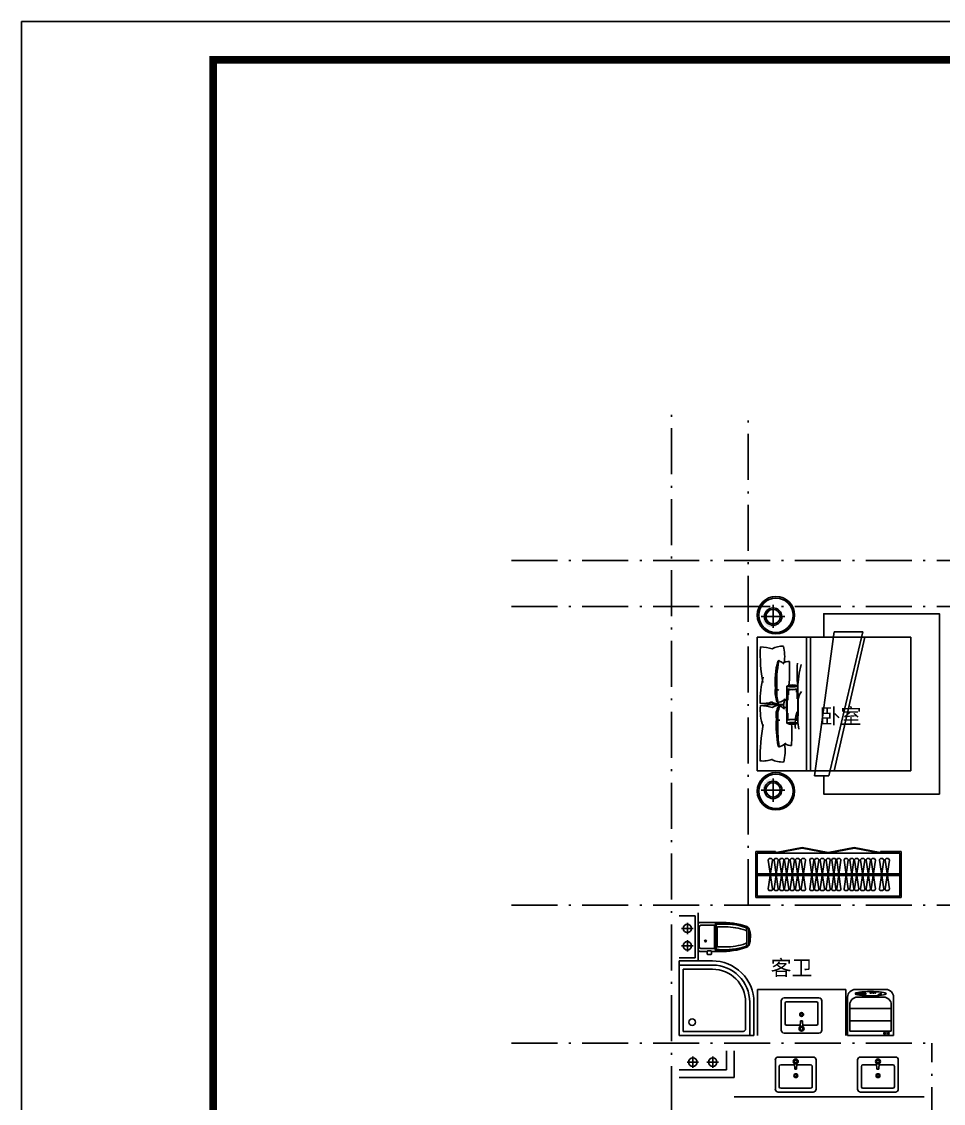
# Model space of a CAD drawing. Extents: x 3694 to 117786, y 20013 to 108631.
# Drawn here: x 11902 to 23928, y 35595 to 49713 of the extents above; entities that cross this region are included whole.
import ezdxf

# ---------------------------------------------------------------- set-up
doc = ezdxf.new("R2010")
doc.units = 0
doc.header["$LTSCALE"] = 1000
doc.header["$MEASUREMENT"] = 0
doc.linetypes.add('ACAD_ISO04W100', pattern=[30, 24, -3, 0, -3])
doc.linetypes.add('ACAD_ISO10W100', pattern=[18.5, 12, -3, 0.5, -3])
for name, color, linetype in [('DOTE', 1, 'ACAD_ISO04W100'), ('PUB_TEXT', 7, 'Continuous'), ('PUB_TITLE', 4, 'Continuous'), ('家具', 253, 'Continuous'), ('铺地', 251, 'Continuous')]:
    doc.layers.add(name, color=color, linetype=linetype)
doc.styles.get("Standard").update_dxf_attribs({"font": 'gbenor.shx', "bigfont": 'gbcbig.shx'})

# ---------------------------------------------------------------- blocks, each defined once
blk = doc.blocks.new('dfdsf')
at = {"layer": '家具'}
for p, q in [((-6119, -27345), (-6119, -27726)), ((-5626, -27307), (-6081, -27307)), ((-5588, -27726), (-5588, -27345)), ((-6081, -27765), (-5626, -27765))]:
    blk.add_line(p, q, dxfattribs=at)
at = {"layer": '家具', "color": 8}
for p, q in [((-5872, -27364), (-5886, -27364)), ((-5867, -27351), (-5876, -27341)), ((-5867, -27377), (-5876, -27387)), ((-5854, -27345), (-5854, -27332)), ((-5854, -27383), (-5854, -27396)), ((-5831, -27341), (-5840, -27350)), ((-5831, -27387), (-5840, -27377)), ((-5835, -27364), (-5821, -27364)), ((-6068, -27695), (-6068, -27428)), ((-6049, -27409), (-5869, -27409)), ((-5870, -27392), (-5866, -27466)), ((-5866, -27466), (-5841, -27466)), ((-5837, -27392), (-5841, -27466)), ((-5838, -27409), (-5658, -27409)), ((-5639, -27428), (-5639, -27695)), ((-5658, -27714), (-6049, -27714))]:
    blk.add_line(p, q, dxfattribs=at)
for centre, radius in [((-5854, -27364), 32.3), ((-5854, -27364), 18.8), ((-5855, -27549), 25.4), ((-5855, -27549), 16)]:
    blk.add_circle(centre, radius, dxfattribs=at)
at = {"layer": '家具'}
for centre, start, end in [((-6081, -27345), 90, 180), ((-5626, -27345), 0, 90), ((-6081, -27726), 180, 270), ((-5626, -27726), 270, 0)]:
    blk.add_arc(centre, 38.1, start, end, dxfattribs=at)
at = {"layer": '家具', "color": 8}
for centre, start, end in [((-6049, -27428), 90, 180), ((-5658, -27428), 0, 90), ((-6049, -27695), 180, 270), ((-5658, -27695), 270, 0)]:
    blk.add_arc(centre, 19.1, start, end, dxfattribs=at)
blk = doc.blocks.new('A$C06323CE0')
at = {"layer": '家具', "linetype": 'ByBlock'}
for p, q in [((-477, 112), (495, 112)), ((-477, -325), (-477, 112)), ((495, 112), (495, -864)), ((495, -864), (62, -864))]:
    blk.add_line(p, q, dxfattribs=at)
at = {"layer": '家具', "color": 8, "linetype": 'ByBlock'}
for p, q in [((-423, -325), (-423, 112)), ((-369, 58), (441, 59)), ((-369, -325), (-369, 58)), ((441, 58), (441, -724)), ((409, -756), (62, -756)), ((495, -810), (62, -810))]:
    blk.add_line(p, q, dxfattribs=at)
blk.add_circle((321, -59), 43.1, dxfattribs=at)
at = {"layer": '家具', "linetype": 'ByBlock'}
blk.add_arc((62, -324), 540, 179.1936, 269.9859, dxfattribs=at)
at = {"layer": '家具', "color": 8, "linetype": 'ByBlock'}
for centre, radius, start, end in [((62, -325), 485, 180, 270), ((62, -325), 431, 180, 270), ((409, -724), 32.4, 270, 0.0401)]:
    blk.add_arc(centre, radius, start, end, dxfattribs=at)
blk = doc.blocks.new('A$C37A63D83')
at = {"layer": '家具', "color": 8}
for p, q in [((152, 636), (128, 636)), ((136, 660), (323, 660)), ((229, 660), (136, 660)), ((162, 636), (152, 636)), ((162, 636), (229, 636)), ((297, 636), (229, 636)), ((297, 636), (307, 636)), ((307, 636), (331, 636)), ((49, 230), (49, 316)), ((99, 250), (99, 356)), ((360, 250), (360, 356)), ((409, 230), (409, 316)), ((42, 172), (40, 172)), ((49, 230), (229, 230)), ((49, 230), (91, 212)), ((49, 125), (49, 165)), ((54, 279), (54, 280)), ((63, 275), (58, 275)), ((63, 253), (63, 275)), ((76, 36), (76, 198)), ((81, 235), (229, 235)), ((91, 212), (229, 212)), ((99, 221), (229, 221)), ((229, 247), (103, 247)), ((111, 247), (229, 247)), ((229, 247), (356, 247)), ((348, 247), (229, 247)), ((378, 235), (229, 235)), ((409, 230), (229, 230)), ((360, 221), (229, 221)), ((368, 212), (229, 212)), ((409, 230), (368, 212)), ((382, 36), (382, 198)), ((396, 253), (396, 275)), ((396, 275), (400, 275)), ((42, 118), (40, 118)), ((229, 14), (99, 14)), ((229, 14), (360, 14))]:
    blk.add_line(p, q, dxfattribs=at)
at = {"layer": '家具'}
blk.add_line((405, 279), (405, 280), dxfattribs=at)
at = {"layer": '家具', "elevation": 0}
blk.add_lwpolyline([(40, 118), (40, 50), (40, 23, 0.414214), (63, 0), (396, 0, 0.414247), (418, 23), (418, 50), (418, 275, 0.096754), (365, 635, 0.122728), (342, 660, 0.112706), (229, 680, 0.112706), (117, 660, 0.110329), (95, 636, 0.096897), (40, 275), (40, 172), (7, 172, 0.414214), (0, 165), (0, 125, 0.414214), (7, 118), (40, 118)], format="xyb", dxfattribs=at)
at = {"layer": '家具', "color": 8}
blk.add_circle((176, 95), 11.4, dxfattribs=at)
for centre, radius, start, end in [((824, 353), 776, 158.6599, 172.4763), ((942, 340), 881, 161.7059, 184.2897), ((933, 353), 834, 161.5027, 179.8181), ((113, 630), 13.5, 134.9543, 158.6599), ((347, 396), 344, 131.9223, 134.9543), ((130, 611), 25.3, 94.6124, 166.2529), ((138, 626), 34, 87.4207, 128.0687), ((159, 612), 18, 109.1813, 161.5027), ((214, 386), 250, 86.5925, 104.1516), ((245, 386), 250, 75.8484, 93.4075), ((300, 612), 18, 18.4973, 70.8187), ((-474, 353), 834, 0.1819, 18.4973), ((321, 626), 34, 51.9313, 92.5793), ((329, 611), 25.3, 13.7471, 85.3876), ((112, 396), 344, 45.0457, 48.0777), ((-483, 340), 881, 355.7103, 18.2941), ((-365, 353), 776, 7.5237, 21.3401), ((545, 367), 499, 169.8851, 189.9823), ((-86, 367), 499, 350.0177, 10.1149), ((42, 165), 7.2, 0, 90), ((58, 279), 4.5, 180, 270), ((81, 253), 18, 180, 270), ((99, 198), 22.5, 90, 180), ((103, 250), 3.6, 180, 270), ((356, 250), 3.6, 270, 0), ((360, 198), 22.5, 0, 90), ((378, 253), 18, 270, 0), ((400, 279), 4.5, 270, 0), ((42, 125), 7.2, 270, 0), ((99, 36), 22.5, 180, 270), ((360, 36), 22.5, 270, 0)]:
    blk.add_arc(centre, radius, start, end, dxfattribs=at)
at = {"layer": '家具'}
for centre, start, end in [((107, 630), 147.2649, 160.4629), ((346, 630), 21.3401, 45.0457)]:
    blk.add_arc(centre, 13.5, start, end, dxfattribs=at)
blk = doc.blocks.new('xyj')
at = {"color": 4}
for p, q in [((124918, 170695), (124918, 170195)), ((125518, 170695), (124918, 170695)), ((125518, 170195), (125518, 170695)), ((125490, 170637), (124948, 170637)), ((124948, 170637), (124948, 170295)), ((125490, 170295), (125490, 170637)), ((124948, 170505), (125490, 170505)), ((124948, 170343), (125490, 170343)), ((125048, 170195), (125390, 170195)), ((125280, 170161), (125337, 170161)), ((125280, 170143), (125280, 170161)), ((125337, 170143), (125280, 170143)), ((125337, 170161), (125337, 170143)), ((125018, 170095), (125418, 170095))]:
    blk.add_line(p, q, dxfattribs=at)
for centre, radius in [((124988, 170667), 13), ((125034, 170667), 13), ((125084, 170149), 6.67), ((125102, 170157), 4.67), ((125116, 170163), 3.33), ((125158, 170137), 6), ((125179, 170137), 6), ((125200, 170137), 6), ((125220, 170137), 6), ((125359, 170145), 10), ((125383, 170147), 7.33)]:
    blk.add_circle(centre, radius, dxfattribs=at)
for centre, start, end in [((125048, 170295), 180, 270), ((125390, 170295), 270, 0), ((125018, 170195), 180, 270), ((125418, 170195), 270, 0)]:
    blk.add_arc(centre, 100, start, end, dxfattribs=at)
blk.add_ellipse((125219, 170150), major_axis=(202, 0), ratio=0.137115, dxfattribs=at)
blk = doc.blocks.new('retgqertgqwer')
at = {"layer": '家具'}
h = blk.add_hatch(dxfattribs=at)
h.set_pattern_fill('DOTS', color=256, scale=157.35808, style=0)
h.set_pattern_definition([(270, (123323.228, -17399.964), (-10.3511467, -5.1755733), [0, -10.3511467])])
edge = h.paths.add_edge_path()
edge.add_ellipse((145413, -12956), major_axis=(-212, 212), ratio=1, start_angle=-37.6879, end_angle=-32.3813)
edge.add_ellipse((151086, -12464), major_axis=(-13, 5742), ratio=1, start_angle=87.8471, end_angle=91.8454, ccw=False)
edge.add_ellipse((145419, -11935), major_axis=(-236, 236), ratio=1, start_angle=122.6095, end_angle=129.5599)
edge.add_ellipse((146259, -12492), major_axis=(636, 636), ratio=1, start_angle=120.5964, end_angle=145.634)
edge = h.paths.add_edge_path()
edge.add_ellipse((145419, -11935), major_axis=(-236, 236), ratio=1, start_angle=142.5123, end_angle=147.3333)
edge.add_ellipse((141441, -12464), major_axis=(2868, 2868), ratio=1, start_angle=312.1605, end_angle=317.8644, ccw=False)
edge.add_ellipse((145413, -12956), major_axis=(-212, 212), ratio=1, start_angle=-60.0043, end_angle=-56.914)
edge.add_ellipse((143962, -12510), major_axis=(1075, 1075), ratio=1, start_angle=309.2793, end_angle=324.2117)
for p, q in [((145710, -13393), (145964, -11515)), ((146338, -11515), (145897, -13393)), ((145964, -11515), (146338, -11515)), ((144962, -11582), (144962, -13326)), ((146967, -11582), (144962, -11582)), ((145603, -11582), (145603, -13326)), ((146967, -13326), (146967, -11582)), ((144962, -13326), (146967, -13326)), ((145897, -13393), (145710, -13393))]:
    blk.add_line(p, q, dxfattribs=at)
for points in [[(145657, -11582), (145657, -13326)], [(145964, -13326), (146365, -11582)]]:
    blk.add_lwpolyline(points, dxfattribs=at)
for centre, radius, start, end in [((147080, -11806), 2080, 177.3911, 190.2562), ((144986, -12269), 558, 72.1088, 88.3175), ((145285, -11948), 246, 85.9418, 121.1419), ((144760, -11841), 559, 352.5716, 14.2519), ((146149, -12157), 955, 164.1523, 185.8658), ((146526, -12167), 1311, 167.8101, 184.1782), ((145144, -12103), 234, 46.1351, 60.2564), ((145401, -12183), 283, 94.0055, 112.6452), ((143384, -12021), 2000, 354.4988, 3.4635), ((147304, -12049), 1823, 175.977, 185.4715), ((146849, -12278), 1359, 165.6108, 178.6725), ((146260, -12431), 1263, 165.0393, 180.6379), ((145518, -12302), 322, 171.6397, 203.4317), ((145221, -12229), 33, 236.7439, 267.2171), ((145629, -12316), 413, 172.5992, 197.4476), ((145240, -12251), 24, 208.4301, 275.5644), ((151086, -12464), 5742, 177.5887, 182.4113), ((145419, -12369), 162, 64.4578, 115.5369), ((145419, -11808), 421, 260.4483, 279.5465), ((145419, -11808), 425, 260.4483, 279.5465), ((141441, -12464), 4055, 356.5849, 3.4151), ((145199, -11908), 550, 248.4799, 248.4982), ((145231, -12320), 114, 277.552, 322.3922), ((144680, -12313), 644, 346.6802, 352.0805), ((145396, -12241), 179, 241.9089, 253.2624), ((145696, -12423), 202, 140.4651, 174.4241), ((145043, -12148), 301, 261.1639, 292.7111), ((145707, -12530), 707, 175.5432, 197.6349), ((144986, -13033), 558, 72.1088, 88.3175), ((145154, -12863), 399, 78.5548, 105.4297), ((145199, -11908), 550, 257.8027, 273.9996), ((145291, -12121), 341, 245.2223, 272.631), ((145285, -12712), 246, 85.9418, 121.1419), ((145415, -12603), 209, 145.7395, 192.4473), ((145532, -12610), 304, 154.5503, 188.6278), ((145156, -12692), 234, 46.1351, 60.2564), ((144760, -12605), 559, 10.009, 14.2519), ((145413, -12772), 283, 103.9578, 112.6452), ((146089, -12720), 632, 165.3562, 185.1777), ((146533, -12602), 1046, 177.4989, 190.0201), ((146525, -12743), 1317, 175.8512, 191.5283), ((145233, -12623), 33, 236.7439, 267.2171), ((146918, -12764), 1690, 176.3374, 188.6018), ((145252, -12644), 24, 208.4301, 275.5644), ((145419, -13176), 479, 81.577, 98.4622), ((145419, -13176), 475, 81.577, 98.4622), ((147424, -13177), 2427, 169.2238, 180.4702), ((145419, -12550), 171, 245.8747, 294.1645), ((142559, -12833), 2853, 356.7235, 2.2652), ((145243, -12896), 114, 277.552, 322.3922), ((144680, -13065), 644, 346.6802, 7.4046), ((145408, -12818), 179, 241.9089, 270.0684), ((145043, -12899), 301, 261.1639, 292.7111), ((145291, -12872), 341, 245.2223, 272.631)]:
    blk.add_arc(centre, radius, start, end, dxfattribs=at)
at = {"layer": '家具', "color": 8}
for centre, radius, start, end in [((145419, -11935), 334, 257.4784, 282.4528), ((145419, -11935), 330, 257.4784, 282.4528), ((145413, -12956), 300, 74.8235, 102.7689), ((145413, -12956), 296, 74.8235, 102.7689)]:
    blk.add_arc(centre, radius, start, end, dxfattribs=at)
at = {"layer": '家具'}
for points, knots in [([(145231, -11896), (145235, -11893), (145241, -11886), (145252, -11893), (145257, -11897), (145260, -11900)], [0, 0, 0, 0, 12.892248, 21.593346, 32.835114, 32.835114, 32.835114, 32.835114]), ([(145223, -12430), (145224, -12434), (145228, -12441), (145240, -12439), (145244, -12434), (145246, -12432)], [0, 0, 0, 0, 10.960058, 20.752304, 28.699542, 28.699542, 28.699542, 28.699542]), ([(145243, -12486), (145246, -12482), (145252, -12475), (145263, -12482), (145269, -12487), (145272, -12489)], [0, 0, 0, 0, 12.892248, 21.593346, 32.835114, 32.835114, 32.835114, 32.835114]), ([(145235, -13006), (145236, -13011), (145239, -13018), (145251, -13016), (145256, -13011), (145258, -13009)], [0, 0, 0, 0, 10.960058, 20.752304, 28.699542, 28.699542, 28.699542, 28.699542])]:
    blk.add_open_spline(points, degree=3, knots=knots, dxfattribs=at)
blk = doc.blocks.new('A$C37E25A2D')
at = {"layer": '家具'}
for p, q in [((0, 151), (0, -151)), ((154, 0), (-154, 0)), ((-121, 1), (-121, 1)), ((-108, 20), (-108, 20)), ((-108, 7), (-108, 7)), ((-95, 39), (-95, 39)), ((-95, 26), (-95, 26)), ((-95, 14), (-95, 14)), ((-95, 1), (-95, 1)), ((-83, 45), (-83, 45)), ((-121, -12), (-121, -12)), ((-121, -25), (-121, -25)), ((-121, -37), (-121, -37)), ((-121, -50), (-121, -50)), ((-121, -63), (-121, -63)), ((-121, -75), (-121, -75)), ((-108, -6), (-108, -6)), ((-108, -18), (-108, -18)), ((-108, -31), (-108, -31)), ((-108, -44), (-108, -44)), ((-108, -56), (-108, -56)), ((-108, -69), (-108, -69)), ((-108, -82), (-108, -82)), ((-108, -94), (-108, -94)), ((-95, -12), (-95, -12)), ((-95, -25), (-95, -25)), ((-95, -37), (-95, -37)), ((-95, -50), (-95, -50)), ((-95, -63), (-95, -63)), ((-95, -75), (-95, -75)), ((-95, -88), (-95, -88)), ((-95, -101), (-95, -101)), ((-83, -56), (-83, -56)), ((-83, -69), (-83, -69)), ((-83, -82), (-83, -82)), ((-83, -94), (-83, -94)), ((-83, -107), (-83, -107)), ((-83, -120), (-83, -120)), ((-70, -75), (-70, -75)), ((-70, -88), (-70, -88)), ((-70, -101), (-70, -101)), ((-70, -113), (-70, -113)), ((-70, -126), (-70, -126)), ((-57, -82), (-57, -82)), ((-57, -94), (-57, -94)), ((-57, -107), (-57, -107)), ((-57, -120), (-57, -120)), ((-57, -133), (-57, -133)), ((-44, -88), (-44, -88)), ((-44, -101), (-44, -101)), ((-44, -113), (-44, -113)), ((-44, -126), (-44, -126)), ((-44, -139), (-44, -139)), ((-32, -94), (-32, -94)), ((-32, -107), (-32, -107)), ((-32, -120), (-32, -120)), ((-32, -133), (-32, -133)), ((-19, -101), (-19, -101)), ((-19, -113), (-19, -113)), ((-19, -126), (-19, -126)), ((-19, -139), (-19, -139)), ((-6, -107), (-6, -107)), ((-6, -120), (-6, -120)), ((-6, -133), (-6, -133)), ((6, -101), (6, -101)), ((6, -113), (6, -113)), ((6, -126), (6, -126)), ((6, -139), (6, -139)), ((19, -107), (19, -107)), ((19, -120), (19, -120)), ((19, -133), (19, -133)), ((32, -101), (32, -101)), ((32, -113), (32, -113)), ((32, -126), (32, -126)), ((44, -94), (44, -94)), ((44, -107), (44, -107)), ((44, -120), (44, -120)), ((57, -88), (57, -88)), ((57, -101), (57, -101)), ((70, -69), (70, -69)), ((70, -82), (70, -82)), ((83, -50), (83, -50))]:
    blk.add_line(p, q, dxfattribs=at)
at = {"layer": '家具', "extrusion": (0, 0, -1)}
for centre, major_axis, start_param, end_param in [((37, 15), (-244, 0), 4.711454, 10.994639), ((0, -3), (114, 1), 1.575887, 7.859072)]:
    blk.add_ellipse(centre, major_axis=major_axis, ratio=1, start_param=start_param, end_param=end_param, dxfattribs=at)
at = {"layer": '家具', "color": 8, "extrusion": (0, 0, -1)}
for centre, major_axis, start_param, end_param in [((37, 15), (-224, 0), 4.712042, 10.995227), ((0, -3), (94, 0.5), 1.575898, 7.859083)]:
    blk.add_ellipse(centre, major_axis=major_axis, ratio=1, start_param=start_param, end_param=end_param, dxfattribs=at)
blk = doc.blocks.new('dfsfs')
at = {"layer": '家具'}
for p, q in [((-1900, 600), (0, 600)), ((-1900, 600), (-1900, 0)), ((-1880, 580), (-20, 580)), ((-1880, 580), (-1880, 20)), ((-20, 580), (-20, 20)), ((0, 600), (0, 20)), ((-1682, 113), (-1736, 487)), ((-1682, 487), (-1736, 113)), ((-1716, 510), (-1702, 510)), ((-1607, 113), (-1661, 487)), ((-1607, 487), (-1661, 113)), ((-1642, 510), (-1627, 510)), ((-1534, 113), (-1588, 487)), ((-1534, 487), (-1588, 113)), ((-1568, 510), (-1554, 510)), ((-1469, 113), (-1523, 487)), ((-1469, 487), (-1523, 113)), ((-1504, 510), (-1489, 510)), ((-1396, 113), (-1450, 487)), ((-1396, 487), (-1450, 113)), ((-1430, 510), (-1416, 510)), ((-1326, 113), (-1380, 487)), ((-1326, 487), (-1380, 113)), ((-1360, 510), (-1346, 510)), ((-1252, 113), (-1306, 487)), ((-1252, 487), (-1306, 113)), ((-1286, 510), (-1271, 510)), ((-1142, 113), (-1196, 487)), ((-1142, 487), (-1196, 113)), ((-1176, 510), (-1161, 510)), ((-1077, 113), (-1131, 487)), ((-1077, 487), (-1131, 113)), ((-1111, 510), (-1097, 510)), ((-1004, 113), (-1058, 487)), ((-1004, 487), (-1058, 113)), ((-1038, 510), (-1023, 510)), ((-927, 113), (-981, 487)), ((-927, 487), (-981, 113)), ((-961, 510), (-947, 510)), ((-853, 113), (-907, 487)), ((-853, 487), (-907, 113)), ((-888, 510), (-873, 510)), ((-789, 113), (-843, 487)), ((-789, 487), (-843, 113)), ((-823, 510), (-809, 510)), ((-694, 113), (-748, 487)), ((-694, 487), (-748, 113)), ((-728, 510), (-714, 510)), ((-620, 113), (-674, 487)), ((-620, 487), (-674, 113)), ((-654, 510), (-640, 510)), ((-556, 113), (-610, 487)), ((-556, 487), (-610, 113)), ((-590, 510), (-576, 510)), ((-477, 113), (-531, 487)), ((-477, 487), (-531, 113)), ((-512, 510), (-497, 510)), ((-404, 113), (-458, 487)), ((-404, 487), (-458, 113)), ((-438, 510), (-424, 510)), ((-339, 113), (-393, 487)), ((-339, 487), (-393, 113)), ((-374, 510), (-359, 510)), ((-230, 113), (-284, 487)), ((-230, 487), (-284, 113)), ((-264, 510), (-250, 510)), ((-156, 113), (-210, 487)), ((-156, 487), (-210, 113)), ((-191, 510), (-176, 510)), ((-1880, 310), (-20, 310)), ((-1880, 290), (-20, 290)), ((-1880, 20), (-20, 20)), ((-1716, 90), (-1702, 90)), ((-1642, 90), (-1627, 90)), ((-1640, 0), (-1640, 20)), ((-1568, 90), (-1554, 90)), ((-1504, 90), (-1489, 90)), ((-1430, 90), (-1416, 90)), ((-1360, 90), (-1346, 90)), ((-1286, 90), (-1271, 90)), ((-1176, 90), (-1161, 90)), ((-1111, 90), (-1097, 90)), ((-1038, 90), (-1023, 90)), ((-961, 90), (-947, 90)), ((-888, 90), (-873, 90)), ((-823, 90), (-809, 90)), ((-728, 90), (-714, 90)), ((-654, 90), (-640, 90)), ((-590, 90), (-576, 90)), ((-512, 90), (-497, 90)), ((-438, 90), (-424, 90)), ((-374, 90), (-359, 90)), ((-270, 20), (-270, 0)), ((-270, 0), (0, 0)), ((-264, 90), (-250, 90)), ((-191, 90), (-176, 90)), ((0, 20), (0, 0)), ((-1640, 0), (-1900, 0))]:
    blk.add_line(p, q, dxfattribs=at)
for points in [[(-1634, 10), (-1294, -53), (-1292, -43), (-1632, 20)], [(-954, 10), (-1294, -53), (-1296, -43), (-956, 20)], [(-954, 10), (-614, -53), (-612, -43), (-952, 20)], [(-274, 10), (-614, -53), (-616, -43), (-276, 20)]]:
    blk.add_lwpolyline(points, close=True, dxfattribs=at)
for centre, start, end in [((-1716, 490), 90, 187.5946), ((-1702, 490), 352.4054, 90), ((-1642, 490), 90, 187.5946), ((-1627, 490), 352.4054, 90), ((-1568, 490), 90, 187.5946), ((-1554, 490), 352.4054, 90), ((-1504, 490), 90, 187.5946), ((-1489, 490), 352.4054, 90), ((-1430, 490), 90, 187.5946), ((-1416, 490), 352.4054, 90), ((-1360, 490), 90, 187.5946), ((-1346, 490), 352.4054, 90), ((-1286, 490), 90, 187.5946), ((-1271, 490), 352.4054, 90), ((-1176, 490), 90, 187.5946), ((-1161, 490), 352.4054, 90), ((-1111, 490), 90, 187.5946), ((-1097, 490), 352.4054, 90), ((-1038, 490), 90, 187.5946), ((-1023, 490), 352.4054, 90), ((-961, 490), 90, 187.5946), ((-947, 490), 352.4054, 90), ((-888, 490), 90, 187.5946), ((-873, 490), 352.4054, 90), ((-823, 490), 90, 187.5946), ((-809, 490), 352.4054, 90), ((-728, 490), 90, 187.5946), ((-714, 490), 352.4054, 90), ((-654, 490), 90, 187.5946), ((-640, 490), 352.4054, 90), ((-590, 490), 90, 187.5946), ((-576, 490), 352.4054, 90), ((-512, 490), 90, 187.5946), ((-497, 490), 352.4054, 90), ((-438, 490), 90, 187.5946), ((-424, 490), 352.4054, 90), ((-374, 490), 90, 187.5946), ((-359, 490), 352.4054, 90), ((-264, 490), 90, 187.5946), ((-250, 490), 352.4054, 90), ((-191, 490), 90, 187.5946), ((-176, 490), 352.4054, 90), ((-1716, 110), 172.4054, 270), ((-1702, 110), 270, 7.5946), ((-1642, 110), 172.4054, 270), ((-1627, 110), 270, 7.5946), ((-1568, 110), 172.4054, 270), ((-1554, 110), 270, 7.5946), ((-1504, 110), 172.4054, 270), ((-1489, 110), 270, 7.5946), ((-1430, 110), 172.4054, 270), ((-1416, 110), 270, 7.5946), ((-1360, 110), 172.4054, 270), ((-1346, 110), 270, 7.5946), ((-1286, 110), 172.4054, 270), ((-1271, 110), 270, 7.5946), ((-1176, 110), 172.4054, 270), ((-1161, 110), 270, 7.5946), ((-1111, 110), 172.4054, 270), ((-1097, 110), 270, 7.5946), ((-1038, 110), 172.4054, 270), ((-1023, 110), 270, 7.5946), ((-961, 110), 172.4054, 270), ((-947, 110), 270, 7.5946), ((-888, 110), 172.4054, 270), ((-873, 110), 270, 7.5946), ((-823, 110), 172.4054, 270), ((-809, 110), 270, 7.5946), ((-728, 110), 172.4054, 270), ((-714, 110), 270, 7.5946), ((-654, 110), 172.4054, 270), ((-640, 110), 270, 7.5946), ((-590, 110), 172.4054, 270), ((-576, 110), 270, 7.5946), ((-512, 110), 172.4054, 270), ((-497, 110), 270, 7.5946), ((-438, 110), 172.4054, 270), ((-424, 110), 270, 7.5946), ((-374, 110), 172.4054, 270), ((-359, 110), 270, 7.5946), ((-264, 110), 172.4054, 270), ((-250, 110), 270, 7.5946), ((-191, 110), 172.4054, 270), ((-176, 110), 270, 7.5946)]:
    blk.add_arc(centre, 20, start, end, dxfattribs=at)

msp = doc.modelspace()

# ---------------------------------------------------------------- linework, layer by layer
at = {"layer": 'DOTE', "linetype": 'ACAD_ISO10W100', "ltscale": 0.05}
for p, q in [((20380, 26230), (20380, 44588)), ((21380, 38181), (21380, 44588)), ((18292, 42681), (30080, 42681)), ((18292, 42081), (24680, 42081)), ((18292, 38181), (24680, 38181)), ((18292, 36381), (23780, 36381)), ((23780, 34281), (23780, 36381))]:
    msp.add_line(p, q, dxfattribs=at)
at = {"layer": 'PUB_TITLE'}
msp.add_lwpolyline([(11902, 20013), (53902, 20013), (53902, 49713), (11902, 49713)], close=True, dxfattribs=at)
at = {"layer": 'PUB_TITLE', "const_width": 100}
msp.add_lwpolyline([(14402, 20513), (53402, 20513), (53402, 49213), (14402, 49213)], close=True, dxfattribs=at)
at = {"layer": '家具', "color": 251}
for p, q in [((20480, 38041), (20690, 38041)), ((20690, 38041), (20690, 37493)), ((20480, 37493), (20690, 37493))]:
    msp.add_line(p, q, dxfattribs=at)
at = {"layer": '家具'}
for p, q in [((20730, 37453), (20730, 38081)), ((20513, 37878), (20663, 37878)), ((20588, 37803), (20588, 37953)), ((20588, 37576), (20588, 37726)), ((20513, 37651), (20663, 37651)), ((20480, 37453), (20730, 37453)), ((22655, 37082), (21505, 37082, 0)), ((21505, 36482, 0), (21505, 37082, 0)), ((22655, 37082), (22655, 36481)), ((20660, 36208), (20660, 36058)), ((20919, 36208), (20919, 36058)), ((21100, 36031), (21100, 36281)), ((21200, 35931), (21200, 36281)), ((20480, 36031), (21100, 36031)), ((20735, 36133), (20585, 36133)), ((20994, 36133), (20844, 36133)), ((20480, 35931), (21200, 35931)), ((23680, 35681), (21200, 35681))]:
    msp.add_line(p, q, dxfattribs=at)
at = {"layer": '家具', "color": 8}
msp.add_lwpolyline([(22367, 39870), (22367, 39632), (23877, 39632), (23877, 41985), (22367, 41985), (22367, 41681)], dxfattribs=at)
at = {"layer": '家具'}
for centre in [(20588, 37878), (20588, 37651), (20660, 36133), (20919, 36133)]:
    msp.add_circle(centre, 55, dxfattribs=at)

# ---------------------------------------------------------------- block references
msp.add_blockref('A$C37E25A2D', (21707, 41951, 0))
at = {"xscale": -1, "rotation": 180}
msp.add_blockref('A$C37E25A2D', (21707, 39683, 0), dxfattribs=at)
at = {"layer": '家具'}
msp.add_blockref('retgqertgqwer', (-123461, 53263), dxfattribs=at)
at = {"layer": '家具', "xscale": -1, "rotation": 180}
msp.add_blockref('dfsfs', (23380, 38881), dxfattribs=at)
at = {"layer": '家具', "extrusion": (0, 0, -1), "zscale": -1, "rotation": 90}
msp.add_blockref('A$C37A63D83', (-20730, 37538, 0), dxfattribs=at)
at = {"layer": '家具', "rotation": 180}
for name, p in [('xyj', (148197, 207176)), ('dfdsf', (16224, 9206, 0))]:
    msp.add_blockref(name, p, dxfattribs=at)
at = {"layer": '家具', "xscale": -1}
for p in [(16148, 63506), (17221, 63506)]:
    msp.add_blockref('dfdsf', p, dxfattribs=at)
at = {"layer": '铺地', "xscale": -1, "rotation": 90}
msp.add_blockref('A$C06323CE0', (20592, 36976), dxfattribs=at)

# ---------------------------------------------------------------- texts
at = {"layer": 'PUB_TEXT', "char_height": 200}
for s, insert, width, attachment_point in [('{\\fSimSun|b0|i0|c134|p2;卧室}', (22314, 40749, 0), 4405.68, 1), ('{\\fSimSun|b0|i0|c134|p2;客卫}', (22221, 37465), 4105.68, 3)]:
    msp.add_mtext(s, dxfattribs=dict(at, insert=insert, width=width, attachment_point=attachment_point))

doc.saveas('drawing.dxf')
